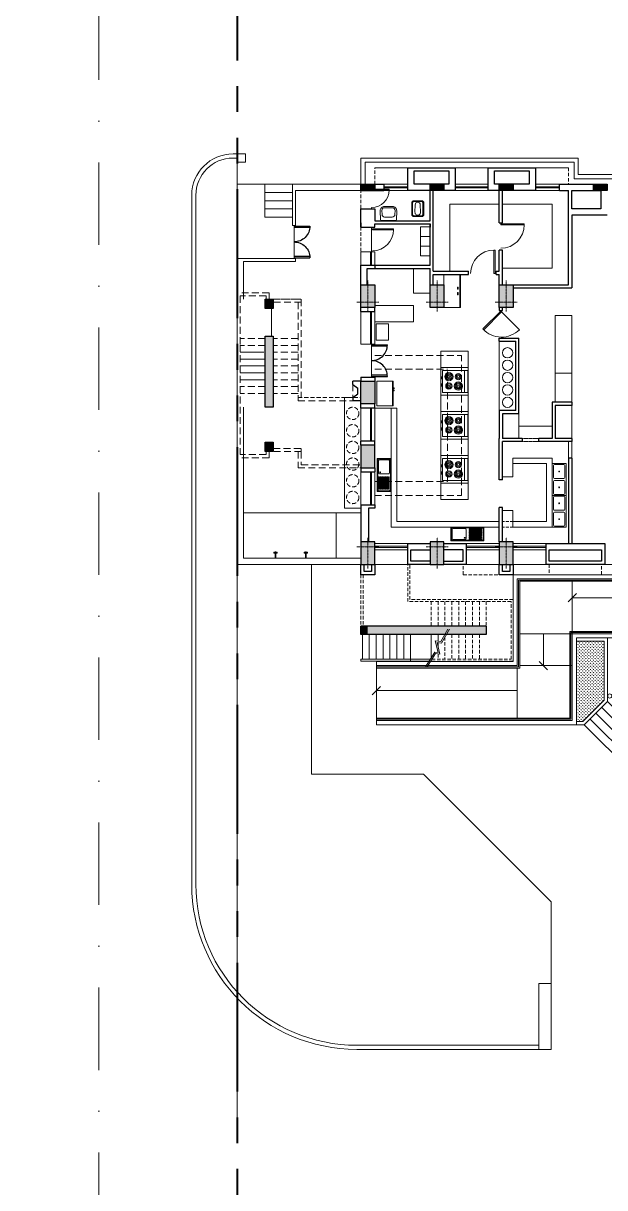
# Model space of a CAD drawing. Header units: inches. Extents: x 5542223 to 12533222, y 497239 to 5189502.
# Drawn here: x 6743745 to 6764877, y 2111526 to 2153867 of the extents above; entities that cross this region are included whole.
import ezdxf

# ---------------------------------------------------------------- set-up
doc = ezdxf.new("R2010")
doc.units = ezdxf.units.IN
doc.header["$MEASUREMENT"] = 0
for name, pattern in [('CENTER2', [1.125, 0.75, -0.125, 0.125, -0.125]), ('DASHDOT', [1, 0.5, -0.25, 0, -0.25]), ('DASHED2', [0.375, 0.25, -0.125]), ('HIDDEN', [0.375, 0.25, -0.125]), ('HIDDEN2', [0.1875, 0.125, -0.0625]), ('HIDDENX2', [0.75, 0.5, -0.25]), ('PHANTOM2', [1.25, 0.625, -0.125, 0.125, -0.125, 0.125, -0.125])]:
    doc.linetypes.add(name, pattern=pattern)
doc.layers.get('0').update_dxf_attribs({"color": 1})
for name, color, linetype, lineweight in [('col', 7, 'Continuous', 30), ('DOOR', 7, 'Continuous', 9), ('ELE', 7, 'Continuous', 13), ('ele1', 7, 'DASHED2', 13), ('eleline5', 7, 'Continuous', 25), ('grid', 7, 'CENTER2', 9), ('hatch_col', 8, 'Continuous', 5), ('HosGreenHatch', 7, 'Continuous', 5), ('HosPlanter', 7, 'Continuous', 13), ('HosRamp', 7, 'Continuous', 13), ('HosSteps', 7, 'Continuous', 13), ('LS PAVMNT', 8, 'Continuous', 5), ('PAVEMENT', 7, 'Continuous', 15), ('PROJECTION', 7, 'HIDDEN', 18), ('railing', 253, 'Continuous', 15), ('RAILING_ABOVE', 7, 'HIDDENX2', 18), ('Road', 7, 'Continuous', 15), ('Road_center', 7, 'DASHDOT', 13), ('Road_CStone', 8, 'Continuous', 15), ('ROW', 7, 'PHANTOM2', 40), ('S_Stair_Projection', 7, 'HIDDEN2', 18), ('STAIR', 253, 'Continuous', 5), ('STAIRS_ABOVE', 7, 'HIDDENX2', 18), ('TEXT', 7, 'Continuous', 20), ('TOIFIT', 7, 'Continuous', 13), ('WALL', 7, 'Continuous', 30), ('wall_ele', 7, 'Continuous', 18), ('WIN', 7, 'Continuous', 20)]:
    doc.layers.add(name, color=color, linetype=linetype, lineweight=lineweight)
doc.layers.add('FURN', color=34, linetype='Continuous', lineweight=9, plot=False)
doc.styles.add('style1', font='ROMANS.SHX', dxfattribs={"width": 0.75, "height": 750})
doc.dimstyles.new('nuts', dxfattribs={"dimscale": 0, "dimtxt": 300, "dimasz": 250, "dimexe": 100, "dimexo": 50, "dimgap": 100, "dimtad": 1, "dimdec": 0, "dimzin": 0, "dimdsep": 46, "dimtxsty": 'style1', "dimblk": 'OBLIQUE', "dimcen": 250, "dimdle": 100, "dimclrd": 256, "dimclre": 256, "dimclrt": 256, "dimadec": 0, "dimazin": 0, "dimtfac": 1, "dimtdec": 0, "dimtmove": 2, "dimatfit": 3, "dimldrblk": 'OBLIQUE', "dimfxl": 1, "dimlwd": -1, "dimlwe": -1, "dimarcsym": 0})

# ---------------------------------------------------------------- blocks, each defined once
blk = doc.blocks.new('BHOSEDGESTAIR')
at = {"layer": 'hatch_col', "ltscale": 1000}
for points in [[(4200, -4480), (4500, -4480), (4500, -4825), (4200, -4825)], [(4200, -9675), (4500, -9675), (4500, -10020), (4200, -10020)]]:
    blk.add_hatch(color=256, dxfattribs=at).paths.add_polyline_path(points)
h = blk.add_hatch(color=256, dxfattribs=at)
h.paths.add_polyline_path([(4350, -6325), (4500, -6325), (4500, -8675), (4350, -8675)])
h.paths.add_polyline_path([(4350, -8675), (4200, -8675), (4200, -6325), (4350, -6325)])
h.paths.add_polyline_path([(4500, -6325), (4350, -6325), (4350, -6095), (4500, -6095)])
h.paths.add_polyline_path([(4200, -6095), (4350, -6095), (4350, -6325), (4200, -6325)])
at = {"layer": 'ELE', "ltscale": 0.1}
blk.add_line((4270, -9675), (4270, -8675), dxfattribs=at)
at = {"layer": 'railing', "ltscale": 3}
for p, q in [((4500, -7090), (5400, -7090)), ((4500, -7340), (5400, -7340)), ((4500, -7590), (5400, -7590)), ((4493, -7840), (5400, -7840)), ((4792, -8090), (5400, -8090))]:
    blk.add_line(p, q, dxfattribs=at)
at = {"layer": 'RAILING_ABOVE', "lineweight": 15, "ltscale": 500}
for p, q in [((3300, -3885), (1020, -3885)), ((3185, -4000), (1020, -4000)), ((3185, -4480), (3185, -4000)), ((3300, -4480), (3300, -3885)), ((4350, -4480), (4350, -4250)), ((4350, -4250), (5515, -4250)), ((4465, -4365), (5400, -4365)), ((4465, -4480), (4465, -4365)), ((5400, -8356), (5400, -4365)), ((5515, -8426), (5515, -4250)), ((3300, -6325), (1020, -6325)), ((3300, -6440), (3300, -6325)), ((3185, -10020), (3185, -6440)), ((3300, -9905), (3300, -6440)), ((3300, -6590), (4200, -6590)), ((4500, -6590), (5400, -6590)), ((3300, -6840), (4200, -6840)), ((3300, -7090), (4200, -7090)), ((4500, -6840), (5400, -6840)), ((3300, -7340), (4200, -7340)), ((3300, -7590), (4200, -7590)), ((3300, -7840), (4200, -7840)), ((3300, -8090), (4200, -8090)), ((3300, -8340), (4200, -8340)), ((4798, -8090), (4500, -8090)), ((4500, -8340), (5400, -8340)), ((5400, -10135), (5400, -8356)), ((5515, -10250), (5515, -8426)), ((3300, -8590), (4200, -8590)), ((4500, -8590), (5407, -8590)), ((3300, -10020), (4200, -10020)), ((4350, -10020), (4350, -10250)), ((4465, -10020), (4465, -10135)), ((4465, -10135), (5400, -10135)), ((4350, -10250), (5515, -10250))]:
    blk.add_line(p, q, dxfattribs=at)
at = {"layer": 'RAILING_ABOVE', "lineweight": 15, "ltscale": 300}
blk.add_line((3300, -6440), (1020, -6440), dxfattribs=at)
at = {"layer": 'RAILING_ABOVE', "lineweight": 15, "ltscale": 500}
for points in [[(4200, -4595), (3185, -4595), (3185, -4480), (4200, -4480)], [(4200, -10020), (3185, -10020), (3185, -9905), (4200, -9905)]]:
    blk.add_lwpolyline(points, close=True, dxfattribs=at)
at = {"layer": 'WALL', "ltscale": 25}
for points in [[(4200, -4480), (4500, -4480), (4500, -4825), (4200, -4825)], [(4200, -9675), (4500, -9675), (4500, -10020), (4200, -10020)]]:
    blk.add_lwpolyline(points, close=True, dxfattribs=at)
at = {"layer": 'WALL', "ltscale": 1000}
blk.add_lwpolyline([(4200, -8675), (4200, -6095), (4500, -6095), (4500, -8675), (4200, -8675)], close=True, dxfattribs=at)
blk = doc.blocks.new('HosStairSide')
at = {"layer": 'hatch_col', "ltscale": 1000}
blk.add_hatch(color=256, dxfattribs=at).paths.add_polyline_path([(-250, 2175), (-500, 2175), (-500, 1875), (-250, 1875)])
h = blk.add_hatch(color=256, dxfattribs=at)
h.paths.add_polyline_path([(-250, 2175), (-250, 1875), (2265, 1875), (2265, 2175)])
h.paths.add_polyline_path([(2265, 2175), (2265, 1875), (4055, 1875), (4055, 2175)])
at = {"layer": 'railing', "ltscale": 50}
for p, q in [((1305, 3075), (1305, 3150)), ((2055, 3113), (2055, 3150))]:
    blk.add_line(p, q, dxfattribs=at)
for points in [[(-500, 3150), (1974, 3150)], [(-500, 3150), (-500, 3075)], [(-500, 3075), (2020, 3075)]]:
    blk.add_lwpolyline(points, dxfattribs=at)
at = {"layer": 'STAIR', "ltscale": 50}
for p, q in [((-445, 2175), (-445, 3075)), ((-195, 2175), (-195, 3075)), ((55, 2175), (55, 3075)), ((305, 2175), (305, 3075)), ((555, 2175), (555, 3075)), ((805, 2175), (805, 3075)), ((1055, 2175), (1055, 3075)), ((1305, 2175), (1305, 3075)), ((2055, 2175), (2055, 3017)), ((2305, 2175), (2305, 2416))]:
    blk.add_line(p, q, dxfattribs=at)
at = {"layer": 'STAIR', "linetype": 'DASHED2', "ltscale": 500}
for p, q in [((2555, 2263), (2555, 3075)), ((2805, 2175), (2805, 3075)), ((3055, 2175), (3055, 3075)), ((3305, 2175), (3305, 3075)), ((3555, 2175), (3555, 3075)), ((3805, 2175), (3805, 3075)), ((-500, -375), (-500, 1875)), ((-425, 0), (-425, 1875)), ((2055, 975), (2055, 1875)), ((2305, 975), (2305, 1875)), ((2555, 975), (2555, 1875)), ((2805, 975), (2805, 1875)), ((3055, 975), (3055, 1875)), ((3305, 975), (3305, 1875)), ((3555, 975), (3555, 1875)), ((3805, 975), (3805, 1875)), ((4055, 975), (4055, 1875))]:
    blk.add_line(p, q, dxfattribs=at)
for points in [[(2078, 3075), (4955, 3075), (4955, 975), (1200, 975), (1200, -375)], [(2078, 3150), (5030, 3150), (5030, 900), (1275, 900), (1275, -375)]]:
    blk.add_lwpolyline(points, dxfattribs=at)
at = {"layer": 'STAIR'}
for points in [[(2659, 1986), (2402, 2431), (2199, 2400), (2301, 2830), (2180, 2811), (1852, 3351)], [(2715, 1986), (2427, 2486), (2266, 2461), (2367, 2891), (2206, 2866), (1910, 3351)]]:
    blk.add_lwpolyline(points, dxfattribs=at)
at = {"layer": 'STAIRS_ABOVE', "ltscale": 250}
for p, q in [((2305, 2881), (2305, 3075)), ((2305, 2467), (2305, 2628))]:
    blk.add_line(p, q, dxfattribs=at)
at = {"layer": 'WALL', "ltscale": 50}
for p, q in [((4055, 2175), (-500, 2175)), ((-500, 2175), (-500, 1875)), ((4055, 1875), (4055, 2175)), ((4055, 1875), (-500, 1875))]:
    blk.add_line(p, q, dxfattribs=at)
blk = doc.blocks.new('colum')
at = {"layer": 'hatch_col'}
blk.add_hatch(color=256, dxfattribs=at).paths.add_polyline_path([(250, 185), (-250, 185), (-250, -640), (250, -640)])
at = {"layer": 'col'}
blk.add_lwpolyline([(-250, -640), (250, -640), (250, 185), (-250, 185)], close=True, dxfattribs=at)
at = {"layer": 'grid'}
for p, q in [((-400, 0), (400, 0)), ((0, 335), (0, -790))]:
    blk.add_line(p, q, dxfattribs=at)
blk = doc.blocks.new('door-left')
at = {"layer": 'DOOR'}
blk.add_lwpolyline([(-0.402, 0.85), (-0.444, 0.85), (-0.444, 0), (-0.402, 0)], close=True, dxfattribs=at)
blk.add_arc((-0.406, 0), 0.85, 0, 90, dxfattribs=at)
blk = doc.blocks.new('WB-61X51')
for p, q in [((-149, 510), (149, 510)), ((-144, 465), (144, 465)), ((-299, 354), (-286, 19)), ((-266, 0), (266, 0)), ((-239, 366), (-233, 216)), ((-139, 125), (139, 125)), ((233, 216), (239, 366)), ((286, 19), (299, 354))]:
    blk.add_line(p, q)
for centre, radius, start, end in [((-149, 360), 150, 90, 182.2457), ((-144, 370), 95, 90, 182.2457), ((144, 370), 95, 357.7543, 90), ((149, 360), 150, 357.7543, 90), ((-266, 20), 20, 182.2457, 270), ((-139, 220), 95, 182.2457, 270), ((139, 220), 95, 270, 357.7543), ((266, 20), 20, 270, 357.7543)]:
    blk.add_arc(centre, radius, start, end)
blk = doc.blocks.new('o-pan')
for p, q in [((50, 220), (0, 170)), ((0, 170), (0, -170)), ((62, 190), (30, 158)), ((30, 158), (30, -158)), ((530, 220), (50, 220)), ((518, 190), (62, 190)), ((435, 93), (160, 102)), ((550, 158), (518, 190)), ((580, 170), (530, 220)), ((550, -158), (550, 158)), ((580, -170), (580, 170)), ((0, -170), (50, -220)), ((30, -158), (62, -190)), ((50, -220), (530, -220)), ((62, -190), (518, -190)), ((160, -102), (435, -93)), ((518, -190), (550, -158)), ((530, -220), (580, -170))]:
    blk.add_line(p, q)
for centre, radius, start, end in [((157, 0), 102, 88.172, 271.828), ((432, 0), 92.9, 271.828, 88.172)]:
    blk.add_arc(centre, radius, start, end)
blk = doc.blocks.new('sink2')
for points in [[(-590, -500, -0.414214), (-600, -490), (-600, -10, -0.414214), (-590, 0), (590, 0, -0.414214), (600, -10), (600, -490, -0.414214), (590, -500)], [(530, -20, -0.414214), (580, -70), (580, -430, -0.414214), (530, -480), (-550, -480, -0.414214), (-580, -450), (-580, -50, -0.414214), (-550, -20)], [(-550, -100), (-550, -400, 0.414214), (-500, -450), (-90, -450, 0.414214), (-40, -400), (-40, -100, 0.414214), (-90, -50), (-500, -50, 0.414214)]]:
    blk.add_lwpolyline(points, format="xyb", close=True)
at = {"color": 0}
for points in [[(84, -87, -1), (84, -57), (508, -57, -1), (508, -87)], [(84, -147, -1), (84, -117), (508, -117, -1), (508, -147)], [(84, -207, -1), (84, -177), (508, -177, -1), (508, -207)], [(84, -267, -1), (84, -237), (508, -237, -1), (508, -267)], [(84, -327, -1), (84, -297), (508, -297, -1), (508, -327)], [(84, -387, -1), (84, -357), (508, -357, -1), (508, -387)], [(84, -447, -1), (84, -417), (508, -417, -1), (508, -447)]]:
    blk.add_lwpolyline(points, format="xyb", close=True, dxfattribs=at)
blk.add_circle((-94, -388), 15)
blk = doc.blocks.new('sink11')
blk.add_lwpolyline([(-577.5, -520), (-577.5, 0), (577.5, 0), (577.5, -520)], close=True)
for points in [[(-543.75, -425), (-543.75, -95, -0.41421356), (-506.25, -57.5), (-71.25, -57.5, -0.41421356), (-33.75, -95), (-33.75, -425, -0.41421356), (-71.25, -462.5), (-506.25, -462.5, -0.41421356)], [(543.75, -425), (543.75, -95, 0.41421356), (506.25, -57.5), (71.25, -57.5, 0.41421356), (33.75, -95), (33.75, -425, 0.41421356), (71.25, -462.5), (506.25, -462.5, 0.41421356)]]:
    blk.add_lwpolyline(points, format="xyb", close=True)
for centre in [(-288.75, -260), (288.75, -260)]:
    blk.add_circle(centre, 15)
blk = doc.blocks.new('drgre')
at = {"layer": 'eleline5', "ltscale": 50}
for p, q in [((575, 525), (0, 525)), ((2, 575), (577, 575)), ((575, -525), (0, -525)), ((2, -575), (577, -575))]:
    blk.add_line(p, q, dxfattribs=at)
for centre, start, end in [((2, 575), 269.7598, 360), ((2, -575), 0, 90.2402)]:
    blk.add_arc(centre, 575, start, end, dxfattribs=at)
at = {"layer": 'WIN'}
blk.add_line((0, 600), (0, -600), dxfattribs=at)
blk = doc.blocks.new('b')
at = {"layer": 'TOIFIT'}
for p, q in [((114, -400), (114, 400)), ((914, 171), (952, 171)), ((952, 95), (914, 95)), ((952, -95), (914, -95)), ((914, -171), (952, -171))]:
    blk.add_line(p, q, dxfattribs=at)
blk.add_lwpolyline([(914, -400), (0, -400), (0, 400), (914, 400)], close=True, dxfattribs=at)
for points in [[(952, 95), (952, 171)], [(952, -171), (952, -95)]]:
    blk.add_lwpolyline(points, dxfattribs=at)
for centre, radius in [((343, 171), 114), ((343, 171), 76.2), ((343, 171), 38.1), ((686, 171), 152), ((686, 171), 114), ((686, 171), 76.2), ((686, 171), 38.1), ((343, -171), 152), ((343, -171), 114), ((343, -171), 76.2), ((343, -171), 38.1), ((686, -171), 114), ((686, -171), 76.2), ((686, -171), 38.1)]:
    blk.add_circle(centre, radius, dxfattribs=at)
blk = doc.blocks.new('Chair1')
for p, q in [((0, 0), (0, 0)), ((1, 0), (1, 0)), ((1, 0), (1, 0)), ((0, 0), (0, 0)), ((1, 0), (1, 0))]:
    blk.add_line(p, q)
for radius, start, end in [(0.103, 0, 85.0303), (0.103, 85.0303, 148.407), (0.39, 148.407, 211.593), (0.43, 325.6197, 34.3803), (0.396, 325.6197, 34.3803), (0.103, 274.9697, 360), (0.103, 211.593, 274.9697)]:
    blk.add_arc((0, 0), radius, start, end)
blk = doc.blocks.new('E')
at = {"layer": 'TOIFIT'}
for p, q in [((-450, -573), (450, -573)), ((-205, -627), (-205, -600)), ((-177, -627), (-205, -627)), ((-177, -600), (-177, -627)), ((-123, -600), (-123, -627)), ((-123, -627), (-95, -627)), ((-95, -627), (-95, -600))]:
    blk.add_line(p, q, dxfattribs=at)
blk.add_lwpolyline([(-450, -600), (-450, 0), (450, 0), (450, -600)], close=True, dxfattribs=at)
blk = doc.blocks.new('RES_GH2')
at = {"layer": 'hatch_col'}
for points in [[(-19540, -230), (-19040, -230), (-19040, 0), (-19540, 0)], [(-17025, -230), (-16525, -230), (-16525, 0), (-17025, 0)], [(-14510, -230), (-14010, -230), (-14010, 0), (-14510, 0)], [(-11090, -230), (-10590, -230), (-10590, 0), (-11090, 0)], [(-19040, -7165), (-19540, -7165), (-19540, -7990), (-19040, -7990)], [(-19040, -9490), (-19040, -10315), (-19540, -10315), (-19540, -9490)], [(-19040, -9490), (-19540, -9490), (-19540, -10315), (-19040, -10315)]]:
    blk.add_hatch(color=256, dxfattribs=at).paths.add_polyline_path(points)
at = {"layer": 'col'}
for points in [[(-19040, 0), (-19040, -230), (-19540, -230), (-19540, 0)], [(-16525, 0), (-16525, -230), (-17025, -230), (-17025, 0)], [(-14010, 0), (-14010, -230), (-14510, -230), (-14510, 0)], [(-10590, 0), (-10590, -230), (-11090, -230), (-11090, 0)], [(-19540, -7165), (-19040, -7165), (-19040, -7990), (-19540, -7990)], [(-19540, -10315), (-19040, -10315), (-19040, -9490), (-19540, -9490)], [(-19540, -10315), (-19040, -10315), (-19040, -9490), (-19540, -9490)]]:
    blk.add_lwpolyline(points, close=True, dxfattribs=at)
for points in [[(-19040, -13825), (-19040, -14200), (-19540, -14200), (-19540, -13825)], [(-19155, -13825), (-19155, -14085), (-19425, -14085), (-19425, -13825)], [(-14010, -13825), (-14010, -14200), (-14510, -14200), (-14510, -13825)], [(-14125, -13825), (-14125, -14085), (-14395, -14085), (-14395, -13825)]]:
    blk.add_lwpolyline(points, dxfattribs=at)
at = {"layer": 'DOOR'}
for p, q in [((-19155, -2460), (-19155, -1560)), ((-14453, -4613), (-15104, -5264)), ((-15078, -5291), (-14427, -4640)), ((-14453, -4613), (-13780, -5291))]:
    blk.add_line(p, q, dxfattribs=at)
blk.add_arc((-14429, -4642), 918, 222.6272, 315, dxfattribs=at)
at = {"layer": 'ELE', "ltscale": 0.1}
for p, q in [((-24040, 0), (-24040, -5525)), ((-22029, 0), (-24040, 0)), ((-23029, 0), (-23029, -1200)), ((-22029, -300), (-23029, -300)), ((-22029, 0), (-19540, 0)), ((-22029, 0), (-22029, -1500)), ((-21914, -230), (-21914, -1500)), ((-21914, -230), (-19540, -230)), ((-22029, -600), (-23029, -600)), ((-22029, -900), (-23029, -900)), ((-22029, -1200), (-23029, -1200)), ((-21914, -1500), (-22029, -1500)), ((-21914, -2700), (-24040, -2700)), ((-23810, -2815), (-23810, -4180)), ((-21914, -2815), (-23810, -2815)), ((-21914, -2700), (-21914, -2815)), ((-24040, -8105), (-24040, -13825)), ((-23810, -8105), (-23810, -13595)), ((-19040, -8140), (-18440, -8140)), ((-18440, -8140), (-18240, -8140)), ((-23810, -11945), (-19540, -11945)), ((-24043, -13825), (-19540, -13825)), ((-23810, -13595), (-19540, -13595))]:
    blk.add_line(p, q, dxfattribs=at)
at = {"layer": 'ELE'}
for p, q in [((-14510, -8232), (-14510, -5710)), ((-20140, -7760), (-19840, -7760)), ((-19540, -11780), (-20140, -11780))]:
    blk.add_line(p, q, dxfattribs=at)
at = {"layer": 'ELE', "extrusion": (2.23152e-36, 4.32341e-36, -1)}
for p, q in [((-16640, -11470), (-16640, -6070)), ((-15640, -11470), (-15640, -6070)), ((-20140, -7760), (-20140, -11780))]:
    blk.add_line(p, q, dxfattribs=at)
at = {"layer": 'ELE', "ltscale": 0.1, "extrusion": (2.23152e-36, 4.32341e-36, -1)}
for p, q in [((-15640, -6070), (-16640, -6070)), ((-15640, -6670), (-16640, -6670)), ((-15640, -7670), (-16640, -7670)), ((-18440, -10315), (-18440, -8140)), ((-18240, -8140), (-18240, -12270)), ((-15640, -8270), (-16640, -8270)), ((-13795, -8347), (-13795, -9247)), ((-15640, -9270), (-16640, -9270)), ((-15640, -9870), (-16640, -9870)), ((-18440, -10315), (-18440, -12470)), ((-15640, -10870), (-16640, -10870)), ((-15640, -11470), (-16640, -11470)), ((-20440, -11945), (-20440, -13595)), ((-14510, -12270), (-18240, -12270)), ((-14510, -12470), (-18440, -12470))]:
    blk.add_line(p, q, dxfattribs=at)
blk.add_lwpolyline([(17625, -3060), (17625, -3960), (17025, -3960)], dxfattribs=at)
at = {"layer": 'ele1', "extrusion": (2.23152e-36, 4.32341e-36, -1)}
for p, q in [((-16910, -730), (-16910, -730)), ((-19155, -848), (-19155, -880)), ((-13079, -9247), (-13680, -9247)), ((-13079, -9362), (-13680, -9362)), ((-11995, -9962), (-11995, -9362)), ((-11880, -9962), (-11880, -9362))]:
    blk.add_line(p, q, dxfattribs=at)
at = {"layer": 'ele1', "linetype": 'Continuous', "extrusion": (2.23152e-36, 4.32341e-36, -1)}
for p, q in [((-16310, -3165), (-16310, -730)), ((-14510, -730), (-16310, -730)), ((-12595, -730), (-14395, -730)), ((-12595, -3055), (-12595, -730)), ((-14395, -3055), (-12595, -3055)), ((-12480, -4770), (-12480, -7932)), ((-12480, -4770), (-11880, -4770)), ((-11880, -7932), (-11880, -4770)), ((-12480, -6870), (-11880, -6870)), ((-11880, -9247), (-11880, -8047)), ((-12595, -8797), (-13795, -8797)), ((-11880, -9962), (-11880, -9362)), ((-12595, -9962), (-14020, -9962)), ((-12595, -12470), (-12595, -9962)), ((-12795, -10162), (-14020, -10162)), ((-12795, -12270), (-12795, -10162)), ((-14020, -12470), (-14020, -11870))]:
    blk.add_line(p, q, dxfattribs=at)
at = {"layer": 'ele1', "ltscale": 1000}
for p, q in [((-19040, -6225), (-15890, -6225)), ((-15890, -11315), (-15890, -6225)), ((-19040, -6725), (-16390, -6725)), ((-16390, -10815), (-16390, -6725)), ((-19040, -10815), (-16390, -10815)), ((-19040, -11315), (-15890, -11315))]:
    blk.add_line(p, q, dxfattribs=at)
at = {"layer": 'ele1', "linetype": 'Continuous'}
for p, q in [((-14020, -10640), (-14020, -9962)), ((-14395, -10640), (-14020, -10640))]:
    blk.add_line(p, q, dxfattribs=at)
at = {"layer": 'ele1', "ltscale": 600}
for centre in [(-19840, -8334), (-19840, -8965), (-19840, -9572), (-19840, -10178), (-19840, -10785), (-19840, -11392)]:
    blk.add_circle(centre, 225, dxfattribs=at)
at = {"layer": 'FURN', "ltscale": 0.1, "extrusion": (2.23152e-36, 4.32341e-36, -1)}
blk.add_lwpolyline([(19040, -4410), (17625, -4410), (17625, -5010), (19040, -5010)], dxfattribs=at)
at = {"layer": 'FURN', "ltscale": 0.1}
blk.add_lwpolyline([(-18533, -5674), (-18983, -5674), (-18983, -5074), (-18533, -5074)], close=True, dxfattribs=at)
at = {"layer": 'PROJECTION', "ltscale": 500}
for p, q in [((-19540, -880), (-19540, -230)), ((-19540, -1560), (-19540, -2945))]:
    blk.add_line(p, q, dxfattribs=at)
for points in [[(-19040, 0), (-19040, 600), (-11995, 600), (-11995, 0)], [(-6976, -13825), (-6976, -13825), (-6976, -13825), (-7665, -13825), (-7665, -14200), (-10795, -14200), (-10795, -13825), (-12695, -13825), (-12695, -14200), (-15825, -14200), (-15825, -13825), (-17725, -13825), (-17725, -13825), (-17725, -13825), (-17725, -13825)]]:
    blk.add_lwpolyline(points, dxfattribs=at)
at = {"layer": 'RAILING_ABOVE', "ltscale": 500}
blk.add_line((-19840, -7280), (-19840, -7761), dxfattribs=at)
at = {"layer": 'S_Stair_Projection', "lineweight": 20, "ltscale": 3}
blk.add_line((-20140, -13825), (-19540, -13825), dxfattribs=at)
at = {"layer": 'TOIFIT', "ltscale": 1000, "extrusion": (2.23152e-36, 4.32341e-36, -1)}
blk.add_line((-19540, -2460), (-19040, -2460), dxfattribs=at)
at = {"layer": 'TOIFIT', "ltscale": 1000}
for p, q in [((-19040, -2945), (-19040, -2460)), ((-19540, -5815), (-19040, -5815))]:
    blk.add_line(p, q, dxfattribs=at)
at = {"layer": 'TOIFIT'}
blk.add_line((-15946, -3280), (-15946, -4480), dxfattribs=at)
at = {"layer": 'TOIFIT', "ltscale": 1000}
for points in [[(-17025, -1905), (-17375, -1905), (-17375, -1555), (-17025, -1555)], [(-17025, -2255), (-17375, -2255), (-17375, -1905), (-17025, -1905)], [(-17025, -2605), (-17375, -2605), (-17375, -2255), (-17025, -2255)]]:
    blk.add_lwpolyline(points, close=True, dxfattribs=at)
at = {"layer": 'TOIFIT'}
for points in [[(-15925, -3280), (-16525, -3280), (-16525, -4480), (-15925, -4480)], [(-22701, -13416), (-22586, -13416), (-22586, -13385), (-22701, -13385)], [(-22628, -13595), (-22628, -13366), (-22659, -13366), (-22659, -13595)], [(-21484, -13416), (-21599, -13416), (-21599, -13385), (-21484, -13385)], [(-21557, -13595), (-21557, -13366), (-21526, -13366), (-21526, -13595)]]:
    blk.add_lwpolyline(points, close=True, dxfattribs=at)
for points in [[(-16034, -3742), (-16012, -3742), (-16012, -3817), (-16034, -3817), (-16034, -3742)], [(-16034, -4018), (-16012, -4018), (-16012, -3943), (-16034, -3943), (-16034, -4018)]]:
    blk.add_lwpolyline(points, dxfattribs=at)
at = {"layer": 'TOIFIT', "ltscale": 1000}
for centre in [(-14210, -6132), (-14210, -6582), (-14210, -7032), (-14210, -7482), (-14210, -7932)]:
    blk.add_circle(centre, 188, dxfattribs=at)
at = {"layer": 'WALL'}
for p, q in [((-12325, 0), (-10590, 0)), ((-12325, -230), (-12325, 0)), ((-19540, 0), (-18710, 0)), ((-19540, 0), (-19540, -230)), ((-19540, -230), (-18710, -230)), ((-18710, 0), (-18710, -230)), ((-12325, -230), (-11995, -230)), ((-11880, -230), (-10820, -230)), ((-11880, -900), (-11880, -230)), ((-10820, -900), (-11880, -900)), ((-10590, -1130), (-11880, -1130)), ((-19040, -4630), (-19040, -4480)), ((-19040, -7015), (-19040, -7165)), ((-19040, -8140), (-19040, -7990)), ((-19043, -9340), (-19043, -9490)), ((-19040, -11780), (-19270, -11780)), ((-19040, -11665), (-19040, -11780))]:
    blk.add_line(p, q, dxfattribs=at)
at = {"layer": 'WALL', "ltscale": 50, "extrusion": (2.23152e-36, 4.32341e-36, -1)}
for p, q in [((-17025, -1330), (-17025, -230)), ((-16910, -3165), (-16910, -230)), ((-14510, -1400), (-14510, -230)), ((-14395, -1400), (-14395, -230)), ((-19540, -1560), (-19040, -1560)), ((-19040, -1330), (-17025, -1330)), ((-19040, -1445), (-17025, -1445)), ((-17025, -1445), (-17025, -1560)), ((-17025, -2945), (-17025, -1445)), ((-16910, -1560), (-16910, -1445)), ((-14510, -3165), (-14510, -2400)), ((-14395, -3655), (-14395, -2400)), ((-19540, -2945), (-17025, -2945)), ((-17025, -3655), (-17025, -3060)), ((-16910, -3655), (-16910, -3280)), ((-15625, -3280), (-15625, -3165)), ((-14625, -3280), (-14625, -3165)), ((-14510, -3655), (-14510, -3280))]:
    blk.add_line(p, q, dxfattribs=at)
at = {"layer": 'WALL', "ltscale": 0.1, "extrusion": (2.23152e-36, 4.32341e-36, -1)}
for p, q in [((-11995, -3655), (-11995, -230)), ((-11880, -1130), (-11880, -3770)), ((-14395, -3655), (-11995, -3655)), ((-14010, -3770), (-11880, -3770)), ((-11880, -7932), (-12595, -7932)), ((-12595, -7932), (-12595, -9247)), ((-14510, -8232), (-14510, -9247)), ((-13910, -8232), (-14510, -8232)), ((-14395, -8347), (-14395, -9247)), ((-13795, -8347), (-14395, -8347)), ((-12480, -8047), (-12480, -9247)), ((-11880, -8047), (-12480, -8047)), ((-14510, -10755), (-14510, -9247)), ((-13680, -9247), (-14395, -9247)), ((-13680, -9247), (-13680, -9362)), ((-13079, -9362), (-13079, -9247)), ((-12595, -9247), (-13079, -9247)), ((-11880, -9247), (-12480, -9247)), ((-11880, -9247), (-11880, -9362)), ((-14395, -10755), (-14395, -9362)), ((-13680, -9362), (-14395, -9362)), ((-11880, -9362), (-13079, -9362)), ((-11880, -9962), (-11995, -9962)), ((-11995, -9962), (-11995, -13070)), ((-11880, -9962), (-11880, -13070)), ((-14395, -10755), (-14510, -10755)), ((-14510, -13000), (-14510, -11755)), ((-14395, -11755), (-14510, -11755)), ((-14395, -13000), (-14395, -11755))]:
    blk.add_line(p, q, dxfattribs=at)
at = {"layer": 'WALL', "ltscale": 0.1}
for p, q in [((-10820, -230), (-10820, -900)), ((-10820, -230), (-10820, -900)), ((-14510, -4480), (-14510, -4595)), ((-14510, -4595), (-14395, -4595)), ((-14395, -4595), (-14395, -4480)), ((-14510, -5595), (-13795, -5595)), ((-14510, -5710), (-14510, -5595)), ((-14510, -5710), (-13910, -5710)), ((-13910, -8232), (-13910, -5710)), ((-13795, -8347), (-13795, -5595)), ((-19840, -7280), (-19840, -7165)), ((-19655, -7620), (-19655, -7420)), ((-11880, -7932), (-11880, -8047))]:
    blk.add_line(p, q, dxfattribs=at)
at = {"layer": 'WALL', "ltscale": 50}
for p, q in [((-19040, -1560), (-19040, -1445)), ((-14510, -1400), (-14395, -1400)), ((-14395, -2400), (-14510, -2400)), ((-19040, -2945), (-19040, -3060)), ((-16910, -3165), (-15625, -3165)), ((-16910, -3280), (-15625, -3280)), ((-14625, -3165), (-14510, -3165)), ((-14625, -3280), (-14510, -3280))]:
    blk.add_line(p, q, dxfattribs=at)
at = {"layer": 'WALL', "extrusion": (2.23152e-36, -4.32341e-36, -1)}
for q in [(-19540, -4480), (-19040, -4630)]:
    blk.add_line((-19540, -4630), q, dxfattribs=at)
at = {"layer": 'WALL', "ltscale": 1000}
for p, q in [((-19540, -7165), (-19840, -7165)), ((-19840, -7280), (-19655, -7420)), ((-19840, -7761), (-19655, -7620)), ((-19840, -7761), (-19840, -7876)), ((-19540, -7876), (-19840, -7876))]:
    blk.add_line(p, q, dxfattribs=at)
at = {"layer": 'WALL', "extrusion": (2.23152e-36, 4.32341e-36, -1)}
for p, q in [((-19540, -7015), (-19540, -7165)), ((-19540, -7015), (-19040, -7015)), ((-19540, -8140), (-19540, -7990)), ((-19040, -8140), (-19540, -8140)), ((-19405, -8140), (-19405, -8140)), ((-19540, -9490), (-19540, -9340)), ((-19043, -9340), (-19540, -9340)), ((-19540, -10315), (-19540, -10465)), ((-19540, -10465), (-19040, -10465)), ((-19040, -10315), (-19040, -10465)), ((-19540, -11665), (-19540, -13000)), ((-19540, -11665), (-19040, -11665)), ((-19270, -11780), (-19270, -13000))]:
    blk.add_line(p, q, dxfattribs=at)
at = {"layer": 'WALL'}
for points in [[(-16117, -230), (-17840, -230), (-17840, 600), (-16117, 600), (-16117, -230)], [(-16347, 485), (-16347, 0), (-17610, 0), (-17610, 485), (-16347, 485)], [(-13195, -230), (-14917, -230), (-14917, 600), (-13195, 600), (-13195, -230)], [(-13425, 485), (-13425, 0), (-14687, 0), (-14687, 485), (-13425, 485)], [(-17025, -13825), (-17840, -13825), (-17840, -13070), (-17025, -13070)], [(-16525, -13070), (-15710, -13070), (-15710, -13825)], [(-10680, -13825), (-12810, -13825), (-12810, -13070), (-10680, -13070), (-10680, -13825)], [(-17025, -13710), (-17725, -13710), (-17725, -13300), (-17025, -13300)], [(-16525, -13710), (-15825, -13710), (-15825, -13300), (-16525, -13300)], [(-10795, -13710), (-12695, -13710), (-12695, -13300), (-10795, -13300), (-10795, -13710)], [(-15710, -13825), (-16525, -13825)]]:
    blk.add_lwpolyline(points, dxfattribs=at)
at = {"layer": 'WALL', "ltscale": 50}
blk.add_lwpolyline([(-19540, -1400), (-19540, -1560), (-19540, -900), (-19040, -900), (-19040, -1330)], dxfattribs=at)
at = {"layer": 'WALL', "extrusion": (6.06713e-26, 4.48391e-36, -1)}
blk.add_lwpolyline([(19540, -3655), (19540, -2945)], dxfattribs=at)
at = {"layer": 'WALL', "extrusion": (2.23152e-36, 4.32341e-36, -1)}
blk.add_lwpolyline([(19310, -3655), (19310, -3060), (17025, -3060)], dxfattribs=at)
at = {"layer": 'WALL', "ltscale": 0.1}
blk.add_arc((-11870, -1140), 10, 90, 180, dxfattribs=at)
at = {"layer": 'wall_ele', "ltscale": 4}
for p, q in [((-18940, 600), (-17840, 600)), ((-16117, 600), (-14917, 600)), ((-13195, 600), (-12095, 600)), ((-17840, -13825), (-19040, -13825)), ((-14510, -13825), (-15710, -13825)), ((-12810, -13825), (-14010, -13825)), ((-9480, -13825), (-10680, -13825))]:
    blk.add_line(p, q, dxfattribs=at)
at = {"layer": 'WIN', "ltscale": 0.1}
for p, q in [((-18710, 0), (-17840, 0)), ((-13195, 0), (-12325, 0)), ((-18710, -95), (-17840, -95)), ((-18710, -135), (-17840, -135)), ((-18710, -230), (-17840, -230)), ((-16117, 0), (-14917, 0)), ((-16117, -95), (-14917, -95)), ((-16117, -135), (-14917, -135)), ((-16117, -230), (-14917, -230)), ((-13195, -95), (-12325, -95)), ((-13195, -135), (-12325, -135)), ((-13195, -230), (-12325, -230)), ((-17840, -13070), (-19040, -13070)), ((-15710, -13070), (-14510, -13070)), ((-14010, -13070), (-12810, -13070)), ((-17840, -13165), (-19040, -13165)), ((-17840, -13205), (-19040, -13205)), ((-17840, -13300), (-19040, -13300)), ((-15710, -13165), (-14510, -13165)), ((-15710, -13205), (-14510, -13205)), ((-15710, -13300), (-14510, -13300)), ((-14010, -13165), (-12810, -13165)), ((-14010, -13205), (-12810, -13205)), ((-14010, -13300), (-12810, -13300))]:
    blk.add_line(p, q, dxfattribs=at)
at = {"layer": 'WIN', "extrusion": (2.23152e-36, 4.32341e-36, -1)}
for p, q in [((-19540, -2945), (-19540, -2460)), ((-19195, -2945), (-19195, -2460)), ((-19155, -2945), (-19155, -2460)), ((-19540, -5815), (-19540, -4630)), ((-19195, -5815), (-19195, -4630)), ((-19155, -5815), (-19155, -4630)), ((-19040, -4630), (-19040, -5815)), ((-19540, -9340), (-19540, -8140)), ((-19195, -9340), (-19195, -8140)), ((-19155, -9340), (-19155, -8140)), ((-19040, -8140), (-19040, -9340)), ((-19540, -10465), (-19540, -11665)), ((-19195, -11665), (-19195, -10465)), ((-19155, -11665), (-19155, -10465)), ((-19040, -11665), (-19040, -10465))]:
    blk.add_line(p, q, dxfattribs=at)
at = {"layer": 'WIN', "ltscale": 0.1, "extrusion": (2.23152e-36, 4.32341e-36, -1)}
for p, q in [((-14020, -11870), (-14395, -11870)), ((-12795, -12270), (-14020, -12270)), ((-15710, -12470), (-15110, -12470)), ((-12595, -12470), (-14020, -12470))]:
    blk.add_line(p, q, dxfattribs=at)
at = {"layer": 'WIN', "linetype": 'HIDDENX2', "ltscale": 200, "extrusion": (2.23152e-36, 4.32341e-36, -1)}
for p, q in [((-14020, -12270), (-14395, -12270)), ((-14020, -12470), (-14395, -12470))]:
    blk.add_line(p, q, dxfattribs=at)
at = {"layer": 'DOOR', "rotation": 270}
for p, xscale, yscale, zscale in [((-19155, -515), 750, 750, -750), ((-19120, -2022), 900, 900, -900), ((-14452, -1884), 1000, 1000, -1000)]:
    blk.add_blockref('door-left', p, dxfattribs=dict(at, xscale=xscale, yscale=yscale, zscale=zscale))
at = {"layer": 'DOOR', "extrusion": (4.32341e-36, 2.23152e-36, -1), "xscale": 1000, "yscale": 1000, "zscale": 1000}
blk.add_blockref('door-left', (15109, -3248), dxfattribs=at)
at = {"layer": 'FURN', "ltscale": 0.1, "extrusion": (0, 0, -1), "zscale": -1, "rotation": 90}
blk.add_blockref('Chair1', (18337, -4407), dxfattribs=at)
at = {"layer": 'grid', "ltscale": 750, "extrusion": (2.23152e-36, 4.40213e-36, -1), "zscale": -1, "rotation": 180}
blk.add_blockref('colum', (19290, -4295), dxfattribs=at)
at = {"layer": 'grid', "ltscale": 750, "extrusion": (2.23152e-36, 4.32341e-36, -1), "rotation": 180}
for p in [(16775, -4295), (14260, -4295)]:
    blk.add_blockref('colum', p, dxfattribs=at)
at = {"layer": 'grid', "ltscale": 750}
for p in [(-19290, -13185), (-19290, -13185), (-16775, -13185), (-14260, -13185)]:
    blk.add_blockref('colum', p, dxfattribs=at)
at = {"layer": 'TOIFIT', "extrusion": (2.23152e-36, 4.32341e-36, -1)}
blk.add_blockref('WB-61X51', (18539, -1320), dxfattribs=at)
at = {"layer": 'TOIFIT', "zscale": -1}
for name, p, rotation in [('o-pan', (-17475, -1180), 90), ('sink2', (-18451, -10571), 270), ('sink11', (-12075, -10737), 270), ('sink11', (-12075, -11892), 270)]:
    blk.add_blockref(name, p, dxfattribs=dict(at, rotation=rotation))
at = {"layer": 'TOIFIT', "extrusion": (0, 0, -1), "zscale": -1}
for p in [(15658, -7170), (15658, -8770), (15658, -10370)]:
    blk.add_blockref('b', p, dxfattribs=at)
at = {"layer": 'TOIFIT', "extrusion": (0, 0, -1), "zscale": -1, "rotation": 270}
blk.add_blockref('E', (18965, -7615), dxfattribs=at)
at = {"layer": 'TOIFIT', "zscale": -1}
blk.add_blockref('sink2', (-15674, -12470), dxfattribs=at)
at = {"layer": 'WIN', "extrusion": (-3.03356e-26, -5.22383e-38, -1), "zscale": -1, "rotation": 180}
blk.add_blockref('drgre', (21971, -2100), dxfattribs=at)
at = {"layer": 'WIN', "zscale": -1}
blk.add_blockref('drgre', (-19155, -6415), dxfattribs=at)
blk = doc.blocks.new('HosEnt3')
at = {"layer": 'HosGreenHatch', "ltscale": 0.1}
h = blk.add_hatch(dxfattribs=at)
h.set_pattern_fill('GRASS', color=256, scale=80, style=0)
h.set_pattern_definition([(90, (-5557177.83, 2072128.13), (-56.5685425, 56.5685425), [15, -98.137085]), (45, (-5557177.83, 2072128.13), (-56.5685425, 56.5685425), [15, -65]), (135, (-5557177.83, 2072128.13), (-56.5685425, -56.5685425), [15, -65])])
h.paths.add_polyline_path([(-150, -150), (-5830, -150), (-6559, -879), (-5922, -1515), (-5457, -1050), (-150, -1050)])
at = {"layer": 'HosGreenHatch'}
h = blk.add_hatch(dxfattribs=at)
h.set_pattern_fill('GRASS', color=256, scale=80, style=0)
h.set_pattern_definition([(90, (-2214935.06, -572081.5), (-56.5685425, 56.5685425), [15, -98.137085]), (45, (-2214935.06, -572081.5), (-56.5685425, 56.5685425), [15, -65]), (135, (-2214935.06, -572081.5), (-56.5685425, -56.5685425), [15, -65])])
h.paths.add_polyline_path([(-8963, -4701), (-9740, -3923), (-9975, -3923), (-9975, -6843), (-8963, -6843)])
at = {"ltscale": 0.1}
for p, q in [((-1358, -2452), (-1075, -2169)), ((-17245, -5954), (-17245, -3954)), ((-12125, -5864), (-12125, -4044)), ((-12035, -5954), (-10215, -5954)), ((-10175, -5954), (-10125, -5954)), ((-10215, -7108), (-12035, -7108)), ((-10125, -7108), (-10175, -7108)), ((-10125, -7108), (-10125, -7158)), ((-7245, -7108), (-7245, -9108)), ((-10125, -7198), (-10125, -9018))]:
    blk.add_line(p, q, dxfattribs=at)
for points in [[(-5289, -1571), (-5289, -1971), (-1839, -1971), (-1411, -2399), (-1128, -2116), (-1673, -1571)], [(-8357, -6622), (-7957, -6622), (-7957, -6222), (-8357, -6222)], [(-7657, -6622), (-7257, -6622), (-7257, -6222), (-7657, -6222)]]:
    blk.add_lwpolyline(points, close=True, dxfattribs=at)
blk.add_lwpolyline([(-371, -4672), (-371, -2874), (-916, -2329), (-1199, -2611), (-771, -3039), (-771, -4672), (-371, -4672)], dxfattribs=at)
at = {"color": 3, "ltscale": 0.1}
blk.add_lwpolyline([(-7245, -7108), (-10125, -7108), (-10125, -3954), (-17245, -3954)], dxfattribs=at)
at = {"color": 8, "ltscale": 0.1}
for points in [[(-7245, -7158), (-10175, -7158), (-10175, -4004), (-17245, -4004)], [(-7245, -7198), (-10215, -7198), (-10215, -4044), (-17245, -4044)], [(-7245, -9018), (-12035, -9018), (-12035, -5864), (-17245, -5864)], [(-7245, -9058), (-12075, -9058), (-12075, -5904), (-17245, -5904)]]:
    blk.add_lwpolyline(points, dxfattribs=at)
at = {"color": 5, "ltscale": 0.1}
for centre in [(-5728, -1816), (-8760, -4848)]:
    blk.add_circle(centre, 75, dxfattribs=at)
at = {"layer": 'HosPlanter', "ltscale": 0.1}
for points in [[(0, 0), (-5892, 0), (-6771, -879), (-5922, -1727), (-5395, -1200), (0, -1200)], [(-150, -150), (-5830, -150), (-6559, -879), (-5922, -1515), (-5457, -1050), (-150, -1050)]]:
    blk.add_lwpolyline(points, close=True, dxfattribs=at)
blk.add_lwpolyline([(-9975, -6843), (-8963, -6843), (-8963, -4701), (-9740, -3923), (-9975, -3923), (-9975, -3804), (-9697, -3804), (-8848, -4653), (-8848, -6954)], dxfattribs=at)
at = {"layer": 'HosRamp', "ltscale": 0.1}
blk.add_lwpolyline([(-17245, -3954), (-10125, -3954), (-10125, -7108), (-7245, -7108), (-7245, -6958), (-9975, -6958), (-9975, -3804), (-17245, -3804), (-17245, -3954)], dxfattribs=at)
at = {"layer": 'HosRamp'}
blk.add_lwpolyline([(-17245, -6104), (-12275, -6104), (-12275, -9258), (-7245, -9258), (-7245, -9108), (-12125, -9108), (-12125, -5954), (-17245, -5954), (-17245, -6104)], dxfattribs=at)
at = {"layer": 'HosSteps', "ltscale": 0.1}
for p, q in [((-9697, -3804), (-6771, -879)), ((-9485, -4017), (-6559, -1091)), ((-9272, -4229), (-6347, -1303)), ((-9060, -4441), (-6135, -1515)), ((-8848, -4653), (-5922, -1727))]:
    blk.add_line(p, q, dxfattribs=at)
at = {"layer": 'WALL', "ltscale": 0.1}
blk.add_line((-1252, -2558), (-969, -2275), dxfattribs=at)
blk.add_lwpolyline([(-969, -2275), (-1075, -2169), (-1358, -2452), (-1252, -2558)], close=True, dxfattribs=at)
blk.add_leader([(-17245, -5042), (-12125, -5042)], dimstyle='nuts', override={"dimscale": 100, "dimasz": 3, "dimtad": 0})
at = {"layer": 'TEXT'}
for points in [[(-7344, -3149), (-8396, -2098)], [(-11173, -5954), (-11173, -7108)], [(-10125, -8419), (-7245, -8419)]]:
    blk.add_leader(points, dimstyle='nuts', override={"dimscale": 100, "dimasz": 3, "dimtad": 0}, dxfattribs=at)

msp = doc.modelspace()

# ---------------------------------------------------------------- linework, layer by layer
msp.add_circle((6864263.374, 1819279.277), 1322040.52)
at = {"layer": 'PAVEMENT', "ltscale": 6000}
msp.add_line((6751517.133, 2148967.199, 0), (6751517.133, 2118645.678, 0), dxfattribs=at)
at = {"layer": 'Road', "ltscale": 6000}
for p, q in [((6751517.133, 2149117.199, 0), (6751367.133, 2149117.199, 0)), ((6763917.292, 2148966.61), (6756017.133, 2148966.61)), ((6763917.292, 2148966.61), (6763917.292, 2148367.199)), ((6781497.133, 2148367.199), (6763917.292, 2148367.199)), ((6749867.133, 2147617.199), (6749867.133, 2122557.199)), ((6762929.817, 2116557.199), (6755867.133, 2116557.199))]:
    msp.add_line(p, q, dxfattribs=at)
at = {"layer": 'Road'}
for p, q in [((6756017.133, 2148017.199), (6756017.133, 2148966.61)), ((6751517.133, 2148817.199, 0), (6751517.133, 2113557.199)), ((6754217.133, 2134191.61), (6754217.133, 2126562.61)), ((6758288.653, 2126562.61), (6754217.133, 2126562.61)), ((6758288.653, 2126562.61), (6762929.817, 2121921.446)), ((6762929.817, 2121921.446), (6762929.817, 2118957.199))]:
    msp.add_line(p, q, dxfattribs=at)
at = {"layer": 'Road', "elevation": 0}
msp.add_lwpolyline([(6751517.133, 2148817.199), (6751817.133, 2148817.199), (6751817.133, 2149117.199), (6751517.133, 2149117.199)], close=True, dxfattribs=at)
at = {"layer": 'Road'}
msp.add_lwpolyline([(6762929.817, 2118957.199), (6762929.817, 2116557.199), (6762479.817, 2116557.199), (6762479.817, 2118957.199)], close=True, dxfattribs=at)
at = {"layer": 'Road', "ltscale": 6000}
for centre, radius, start, end in [((6751367.133, 2147617.199, 0), 1500, 90, 180), ((6755867.133, 2122557.199), 6000, 180, 270)]:
    msp.add_arc(centre, radius, start, end, dxfattribs=at)
at = {"layer": 'Road_center', "ltscale": 6000}
msp.add_line((6746492.133, 2184807.199), (6746492.133, 1937832.199), dxfattribs=at)
at = {"layer": 'Road_CStone', "ltscale": 6000}
for p, q in [((6751517.133, 2148967.199, 0), (6751367.133, 2148967.199, 0)), ((6763767.292, 2148816.61), (6756167.133, 2148816.61)), ((6756167.133, 2148017.199), (6756167.133, 2148816.61)), ((6763767.292, 2148816.61), (6763767.292, 2148217.199)), ((6781647.133, 2148217.199), (6763767.292, 2148217.199)), ((6750017.133, 2147617.199), (6750017.133, 2122557.199)), ((6762479.817, 2116707.199), (6755867.133, 2116707.199))]:
    msp.add_line(p, q, dxfattribs=at)
for centre, radius, start, end in [((6751367.133, 2147617.199, 0), 1350, 90, 180), ((6755867.133, 2122557.199), 5850, 180, 270)]:
    msp.add_arc(centre, radius, start, end, dxfattribs=at)
at = {"layer": 'ROW', "ltscale": 7500}
msp.add_line((6751517.133, 2175957.199, 0), (6751517.133, 1944957.199, 0), dxfattribs=at)

# ---------------------------------------------------------------- block references
at = {"layer": 'col', "rotation": 180}
msp.add_blockref('BHOSEDGESTAIR', (6757032.117, 2133816.636), dxfattribs=at)
at = {"layer": 'FURN', "xscale": -1, "rotation": 180}
msp.add_blockref('HosStairSide', (6756517.133, 2133816.61), dxfattribs=at)
at = {"layer": 'LS PAVMNT', "xscale": -1, "rotation": 180}
msp.add_blockref('HosEnt3', (6773822.133, 2124558.199), dxfattribs=at)
at = {"layer": 'Road'}
msp.add_blockref('RES_GH2', (6775557.133, 2148016.61), dxfattribs=at)

doc.saveas('drawing.dxf')
